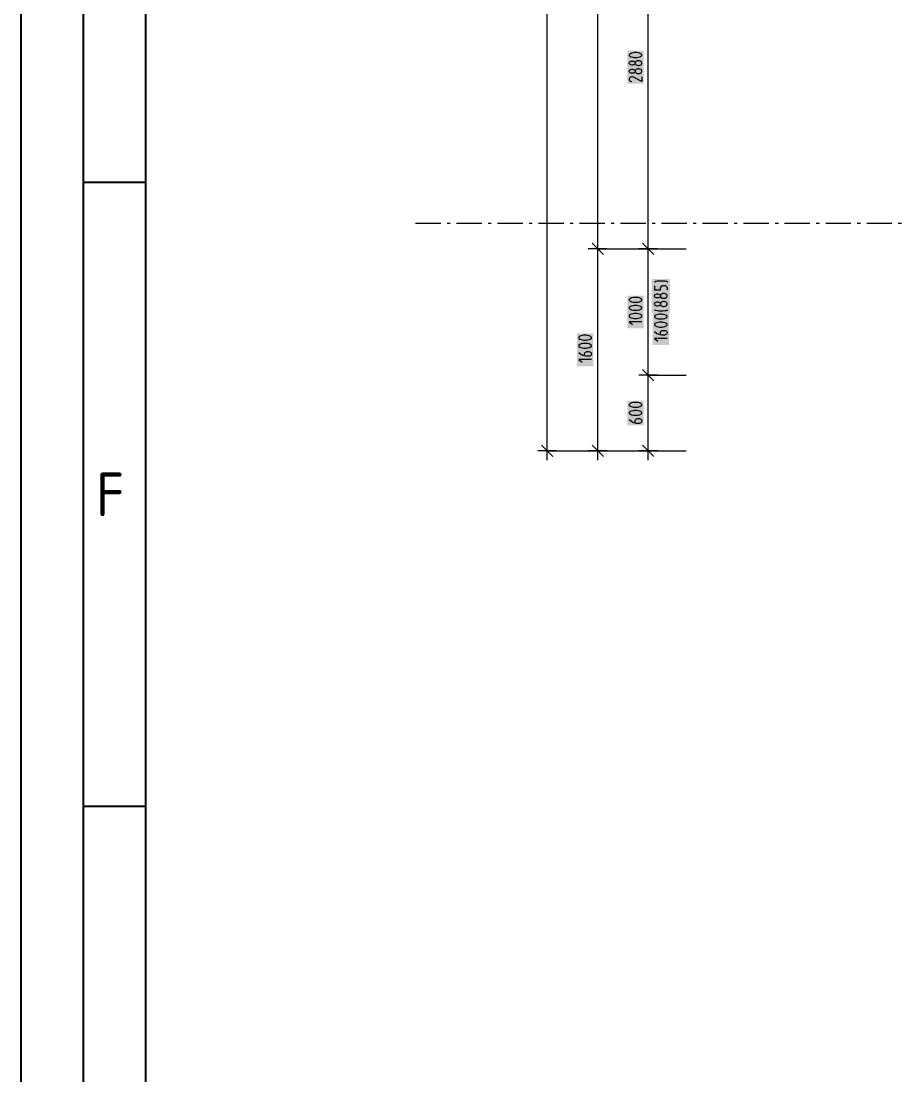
# Model space of a CAD drawing. Header units: millimetres. Extents: x 0 to 594, y 0 to 420.
# Drawn here: x 0 to 70.6, y 88.5 to 172.9 of the extents above; entities that cross this region are included whole.
import ezdxf

# ---------------------------------------------------------------- set-up
doc = ezdxf.new("R2010")
doc.units = ezdxf.units.MM
doc.header["$LTSCALE"] = 8
for name, color, linetype in [('035', 5, 'Continuous'), ('07', 7, 'Continuous'), ('PDF_Koty delkove', 7, 'Continuous'), ('PDF_Osy hlavni', 7, 'Continuous')]:
    doc.layers.add(name, color=color, linetype=linetype)
doc.styles.add('ISO Proportional', font='isocp.shx')

# ---------------------------------------------------------------- blocks, each defined once
blk = doc.blocks.new('IEC_border_a2')
at = {"layer": '035'}
for p, q in [((10, 10), (10, 410)), ((10, 160), (5.017, 160)), ((10, 110), (5.017, 110))]:
    blk.add_line(p, q, dxfattribs=at)
blk.add_lwpolyline([(0, 420), (594, 420), (594, 0), (0, 0)], close=True, dxfattribs=at)
at = {"layer": '07'}
blk.add_lwpolyline([(5, 415), (589, 415), (589, 5), (5, 5)], close=True, dxfattribs=at)
at = {"layer": '035', "style": 'ISO Proportional'}
blk.add_text('F', height=3.5, dxfattribs=at).set_placement((6.017, 133.254))

msp = doc.modelspace()

# ---------------------------------------------------------------- linework, layer by layer
at = {"layer": 'PDF_Koty delkove', "lineweight": 18}
for points in [[(42.138, 138.502), (42.138, 364.049)], [(46.182, 138.502), (46.182, 154.678), (46.182, 291.816), (46.182, 347.874), (46.182, 364.049)], [(50.226, 138.502), (50.226, 141.639), (50.226, 142.152), (50.226, 144.568), (50.226, 151.375), (50.226, 151.574), (50.226, 154.678), (50.226, 159.388), (50.226, 159.449), (50.226, 166.872), (50.226, 167.183), (50.226, 175.772), (50.226, 176.38), (50.226, 179.836), (50.226, 180.579), (50.226, 183.797), (50.226, 186.42), (50.226, 187.382), (50.226, 201.994), (50.226, 223.727), (50.226, 233.837), (50.226, 254.054), (50.226, 272.252), (50.226, 291.816)], [(49.315, 170.399), (49.113, 170.399), (49.013, 170.385), (48.895, 170.358), (48.794, 170.318), (48.726, 170.264), (48.71, 170.237), (48.71, 170.183), (48.726, 170.156), (48.794, 170.102), (48.895, 170.062), (49.013, 170.034), (49.113, 170.02), (49.315, 170.02), (49.416, 170.034), (49.535, 170.062), (49.636, 170.102), (49.704, 170.156), (49.721, 170.183), (49.721, 170.237), (49.704, 170.264), (49.636, 170.318), (49.535, 170.358), (49.416, 170.385)], [(49.181, 169.508), (49.164, 169.481), (49.113, 169.44), (49.046, 169.414), (48.979, 169.4), (48.911, 169.4), (48.844, 169.414), (48.776, 169.44), (48.726, 169.495), (48.71, 169.535), (48.71, 169.589), (48.726, 169.629), (48.776, 169.684), (48.844, 169.71), (48.911, 169.724), (48.979, 169.724), (49.046, 169.71), (49.113, 169.684), (49.164, 169.643), (49.181, 169.616)], [(49.484, 169.751), (49.416, 169.751), (49.332, 169.737), (49.249, 169.697), (49.198, 169.643), (49.181, 169.616), (49.181, 169.508), (49.198, 169.481), (49.249, 169.427), (49.332, 169.386), (49.416, 169.372), (49.484, 169.372), (49.568, 169.386)], [(49.416, 170.385), (49.315, 170.399)], [(49.568, 169.386), (49.653, 169.427), (49.704, 169.481), (49.721, 169.535), (49.721, 169.589), (49.704, 169.643), (49.653, 169.697), (49.568, 169.737), (49.484, 169.751)], [(49.181, 168.86), (49.164, 168.833), (49.113, 168.792), (49.046, 168.766), (48.979, 168.752), (48.911, 168.752), (48.844, 168.766), (48.776, 168.792), (48.726, 168.847), (48.71, 168.887), (48.71, 168.941), (48.726, 168.981), (48.776, 169.035), (48.844, 169.062), (48.911, 169.076), (48.979, 169.076), (49.046, 169.062), (49.113, 169.035), (49.164, 168.995), (49.181, 168.968)], [(49.416, 169.103), (49.332, 169.089), (49.249, 169.049), (49.198, 168.995), (49.181, 168.968), (49.181, 168.86), (49.198, 168.833), (49.249, 168.779), (49.332, 168.738), (49.416, 168.724), (49.484, 168.724), (49.568, 168.738), (49.653, 168.779), (49.704, 168.833), (49.721, 168.887), (49.721, 168.941), (49.704, 168.995), (49.653, 169.049), (49.568, 169.089), (49.484, 169.103)], [(49.484, 169.103), (49.416, 169.103)], [(49.721, 168.455), (49.721, 168.076), (49.046, 168.428), (48.979, 168.455), (48.878, 168.455), (48.811, 168.428), (48.76, 168.387), (48.726, 168.347), (48.71, 168.293), (48.71, 168.239), (48.726, 168.185), (48.76, 168.144), (48.811, 168.104), (48.911, 168.076)], [(46.941, 154.678), (46.182, 154.678), (45.424, 154.678)], [(46.637, 154.223), (45.727, 155.133)], [(46.182, 154.678), (50.77, 154.678)], [(50.984, 154.678), (50.226, 154.678), (49.468, 154.678)], [(50.681, 154.223), (49.771, 155.133)], [(50.226, 154.678), (50.437, 154.678), (50.447, 154.678), (53.259, 154.678)], [(50.732, 152.014), (50.765, 152.042), (50.833, 152.082), (50.933, 152.109), (51.068, 152.122), (51.405, 152.122), (51.574, 152.109), (51.675, 152.096), (51.743, 152.068), (51.809, 152.014)], [(50.732, 151.718), (50.732, 151.395), (51.203, 151.395), (51.203, 151.53), (51.237, 151.623), (51.288, 151.678), (51.372, 151.731), (51.438, 151.745), (51.506, 151.745), (51.574, 151.731), (51.641, 151.704), (51.691, 151.664), (51.725, 151.61), (51.743, 151.53), (51.743, 151.395)], [(49.315, 150.784), (49.113, 150.784), (49.013, 150.771), (48.895, 150.744), (48.794, 150.703), (48.726, 150.65), (48.71, 150.622), (48.71, 150.569), (48.726, 150.541), (48.794, 150.488), (48.895, 150.447), (49.013, 150.42), (49.113, 150.406), (49.315, 150.406), (49.416, 150.42), (49.535, 150.447), (49.636, 150.488), (49.704, 150.541), (49.721, 150.569), (49.721, 150.622), (49.704, 150.65)], [(49.704, 150.65), (49.636, 150.703), (49.535, 150.744), (49.416, 150.771), (49.315, 150.784)], [(50.866, 150.761), (50.798, 150.788), (50.748, 150.842), (50.732, 150.883), (50.732, 150.936), (50.748, 150.976), (50.798, 151.031), (50.866, 151.057), (50.933, 151.071), (51.001, 151.071), (51.068, 151.057), (51.135, 151.031), (51.186, 150.99), (51.203, 150.963)], [(51.203, 150.208), (51.186, 150.181), (51.135, 150.141), (51.068, 150.114), (51.001, 150.1), (50.933, 150.1), (50.866, 150.114), (50.798, 150.141), (50.748, 150.195), (50.732, 150.236), (50.732, 150.289), (50.748, 150.329), (50.798, 150.384), (50.866, 150.41), (50.933, 150.424), (51.001, 150.424), (51.068, 150.41), (51.135, 150.384), (51.186, 150.343), (51.203, 150.316)], [(51.203, 150.855), (51.186, 150.828), (51.135, 150.788), (51.068, 150.761), (51.001, 150.748), (50.933, 150.748), (50.866, 150.761)], [(51.506, 150.451), (51.438, 150.451), (51.354, 150.437), (51.271, 150.397), (51.22, 150.343), (51.203, 150.316), (51.203, 150.208), (51.22, 150.181), (51.271, 150.127), (51.354, 150.087), (51.438, 150.073), (51.506, 150.073), (51.59, 150.087), (51.675, 150.127), (51.725, 150.181), (51.743, 150.236)], [(51.743, 150.236), (51.743, 150.289), (51.725, 150.343), (51.675, 150.397), (51.59, 150.437), (51.506, 150.451)], [(49.315, 149.488), (49.113, 149.488), (49.013, 149.475), (48.895, 149.448), (48.794, 149.407), (48.726, 149.354), (48.71, 149.326), (48.71, 149.273), (48.726, 149.245), (48.794, 149.192), (48.895, 149.151), (49.013, 149.124), (49.113, 149.11), (49.315, 149.11), (49.416, 149.124), (49.535, 149.151), (49.636, 149.192), (49.704, 149.245), (49.721, 149.273)], [(49.721, 149.273), (49.721, 149.326), (49.704, 149.354), (49.636, 149.407), (49.535, 149.448), (49.416, 149.475), (49.315, 149.488)], [(51.809, 149.804), (51.743, 149.75), (51.675, 149.723), (51.574, 149.709), (51.405, 149.696), (51.068, 149.696), (50.933, 149.709), (50.833, 149.737), (50.765, 149.777), (50.732, 149.804)], [(49.721, 148.84), (48.71, 148.84), (48.979, 148.625)], [(51.337, 148.796), (51.135, 148.796), (51.035, 148.782), (50.917, 148.756), (50.816, 148.715), (50.748, 148.662), (50.732, 148.634), (50.732, 148.581), (50.748, 148.553), (50.816, 148.5), (50.917, 148.46), (51.035, 148.432), (51.135, 148.418), (51.337, 148.418), (51.438, 148.432), (51.557, 148.46), (51.658, 148.5), (51.725, 148.553), (51.743, 148.581), (51.743, 148.634), (51.725, 148.662), (51.658, 148.715), (51.557, 148.756)], [(51.557, 148.756), (51.438, 148.782), (51.337, 148.796)], [(51.203, 147.799), (51.203, 147.987), (51.22, 148.041), (51.253, 148.082), (51.288, 148.109), (51.337, 148.135), (51.405, 148.149), (51.539, 148.149), (51.607, 148.135), (51.658, 148.109), (51.691, 148.082), (51.725, 148.041), (51.743, 147.987), (51.743, 147.934), (51.725, 147.88), (51.691, 147.839), (51.658, 147.813), (51.607, 147.785), (51.539, 147.771), (51.304, 147.771), (51.068, 147.826), (50.899, 147.906), (50.732, 148.041)], [(44.75, 147.023), (44.682, 146.969), (44.666, 146.942), (44.666, 146.888), (44.682, 146.86), (44.75, 146.807), (44.851, 146.767), (44.969, 146.739), (45.069, 146.725), (45.271, 146.725), (45.373, 146.739), (45.491, 146.767), (45.592, 146.807), (45.66, 146.86), (45.677, 146.888), (45.677, 146.942), (45.66, 146.969), (45.592, 147.023), (45.491, 147.063), (45.373, 147.09), (45.271, 147.104)], [(45.271, 147.104), (45.069, 147.104), (44.969, 147.09), (44.851, 147.063), (44.75, 147.023)], [(51.743, 147.502), (50.732, 147.502), (51.001, 147.287)], [(45.137, 146.105), (45.137, 146.293), (45.154, 146.348), (45.188, 146.388), (45.222, 146.415), (45.271, 146.442), (45.339, 146.455), (45.474, 146.455), (45.541, 146.442), (45.592, 146.415), (45.625, 146.388), (45.66, 146.348), (45.677, 146.293), (45.677, 146.24), (45.66, 146.186), (45.625, 146.145), (45.592, 146.118), (45.541, 146.091), (45.474, 146.077), (45.238, 146.077), (45.003, 146.131), (44.834, 146.212), (44.666, 146.348)], [(45.677, 145.807), (44.666, 145.807), (44.935, 145.592)], [(50.984, 144.568), (50.226, 144.568), (49.468, 144.568)], [(50.681, 144.113), (49.771, 145.023)], [(50.226, 144.568), (50.806, 144.568), (51.138, 144.568), (53.259, 144.568)], [(49.315, 141.725), (49.113, 141.725), (49.013, 141.711), (48.895, 141.684), (48.794, 141.644), (48.726, 141.59), (48.71, 141.563), (48.71, 141.509), (48.726, 141.482), (48.794, 141.428), (48.895, 141.388), (49.013, 141.36), (49.113, 141.346), (49.315, 141.346), (49.416, 141.36), (49.535, 141.388), (49.636, 141.428), (49.704, 141.482), (49.721, 141.509)], [(49.181, 140.726), (49.181, 140.915), (49.198, 140.969), (49.231, 141.009), (49.266, 141.036), (49.315, 141.063), (49.383, 141.077), (49.518, 141.077), (49.585, 141.063), (49.636, 141.036), (49.669, 141.009), (49.704, 140.969), (49.721, 140.915), (49.721, 140.861), (49.704, 140.807), (49.669, 140.766), (49.636, 140.74), (49.585, 140.712), (49.518, 140.698), (49.282, 140.698), (49.046, 140.753), (48.878, 140.834), (48.71, 140.969)], [(49.721, 141.509), (49.721, 141.563), (49.704, 141.59), (49.636, 141.644), (49.535, 141.684), (49.416, 141.711), (49.315, 141.725)], [(42.897, 138.502), (42.138, 138.502), (41.38, 138.502)], [(42.593, 138.048), (41.684, 138.957)], [(42.138, 137.744), (42.138, 138.502), (48.368, 138.502)], [(46.941, 138.502), (46.182, 138.502), (45.424, 138.502)], [(46.637, 138.048), (45.727, 138.957)], [(46.182, 137.744), (46.182, 138.502), (50.77, 138.502)], [(50.984, 138.502), (50.226, 138.502), (49.468, 138.502)], [(50.681, 138.048), (49.771, 138.957)], [(50.226, 137.744), (50.226, 138.502), (53.259, 138.502)]]:
    msp.add_lwpolyline(points, dxfattribs=at)
for points in [[(51.506, 151.098), (51.438, 151.098), (51.354, 151.084), (51.271, 151.044), (51.22, 150.99), (51.203, 150.963), (51.203, 150.855), (51.22, 150.828), (51.271, 150.774), (51.354, 150.734), (51.438, 150.72), (51.506, 150.72), (51.59, 150.734), (51.675, 150.774), (51.725, 150.828), (51.743, 150.883), (51.743, 150.936), (51.725, 150.99), (51.675, 151.044), (51.59, 151.084)], [(49.315, 150.136), (49.113, 150.136), (49.013, 150.123), (48.895, 150.096), (48.794, 150.055), (48.726, 150.002), (48.71, 149.974), (48.71, 149.921), (48.726, 149.893), (48.794, 149.84), (48.895, 149.799), (49.013, 149.772), (49.113, 149.758), (49.315, 149.758), (49.416, 149.772), (49.535, 149.799), (49.636, 149.84), (49.704, 149.893), (49.721, 149.921), (49.721, 149.974), (49.704, 150.002), (49.636, 150.055), (49.535, 150.096), (49.416, 150.123)], [(51.337, 149.443), (51.135, 149.443), (51.035, 149.429), (50.917, 149.403), (50.816, 149.362), (50.748, 149.309), (50.732, 149.281), (50.732, 149.228), (50.748, 149.2), (50.816, 149.147), (50.917, 149.107), (51.035, 149.079), (51.135, 149.065), (51.337, 149.065), (51.438, 149.079), (51.557, 149.107), (51.658, 149.147), (51.725, 149.2), (51.743, 149.228), (51.743, 149.281), (51.725, 149.309), (51.658, 149.362), (51.557, 149.403), (51.438, 149.429)], [(45.271, 147.752), (45.069, 147.752), (44.969, 147.738), (44.851, 147.711), (44.75, 147.671), (44.682, 147.617), (44.666, 147.59), (44.666, 147.536), (44.682, 147.509), (44.75, 147.455), (44.851, 147.415), (44.969, 147.387), (45.069, 147.373), (45.271, 147.373), (45.373, 147.387), (45.491, 147.415), (45.592, 147.455), (45.66, 147.509), (45.677, 147.536), (45.677, 147.59), (45.66, 147.617), (45.592, 147.671), (45.491, 147.711), (45.373, 147.738)], [(49.315, 142.373), (49.113, 142.373), (49.013, 142.359), (48.895, 142.332), (48.794, 142.292), (48.726, 142.238), (48.71, 142.211), (48.71, 142.157), (48.726, 142.13), (48.794, 142.076), (48.895, 142.036), (49.013, 142.008), (49.113, 141.994), (49.315, 141.994), (49.416, 142.008), (49.535, 142.036), (49.636, 142.076), (49.704, 142.13), (49.721, 142.157), (49.721, 142.211), (49.704, 142.238), (49.636, 142.292), (49.535, 142.332), (49.416, 142.359)]]:
    msp.add_lwpolyline(points, close=True, dxfattribs=at)
at = {"layer": 'PDF_Koty delkove', "color": 7, "lineweight": 18, "true_color": 0xffffff, "transparency": 33554559}
for points in [[(49.872, 167.925), (49.872, 170.55), (48.558, 167.925), (48.558, 170.55)], [(51.962, 149.544), (51.962, 152.274), (50.513, 149.544), (50.513, 152.274)], [(49.872, 148.31), (49.872, 150.936), (48.558, 148.31), (48.558, 150.936)], [(51.894, 146.973), (51.894, 149.594), (50.58, 146.973), (50.58, 149.594)], [(45.828, 145.277), (45.828, 147.903), (44.514, 145.277), (44.514, 147.903)], [(49.872, 140.547), (49.872, 142.524), (48.558, 140.547), (48.558, 142.524)]]:
    msp.add_solid(points, dxfattribs=at)
at = {"layer": 'PDF_Osy hlavni', "lineweight": 18}
for points in [[(33.607, 156.7), (31.585, 156.7)], [(34.365, 156.7), (34.113, 156.7)], [(36.893, 156.7), (34.871, 156.7)], [(37.651, 156.7), (37.398, 156.7)], [(40.178, 156.7), (38.157, 156.7)], [(40.937, 156.7), (40.684, 156.7)], [(43.464, 156.7), (41.442, 156.7)], [(44.222, 156.7), (43.97, 156.7)], [(46.75, 156.7), (44.728, 156.7)], [(47.508, 156.7), (47.255, 156.7)], [(50.035, 156.7), (48.013, 156.7)], [(50.794, 156.7), (50.541, 156.7)], [(53.321, 156.7), (51.299, 156.7)], [(54.079, 156.7), (53.827, 156.7)], [(56.607, 156.7), (54.585, 156.7)], [(57.365, 156.7), (57.112, 156.7)], [(59.892, 156.7), (57.87, 156.7)], [(60.651, 156.7), (60.398, 156.7)], [(63.178, 156.7), (61.156, 156.7)], [(63.936, 156.7), (63.683, 156.7)], [(66.464, 156.7), (64.442, 156.7)], [(67.222, 156.7), (66.969, 156.7)], [(69.749, 156.7), (67.727, 156.7)], [(70.508, 156.7), (70.255, 156.7)]]:
    msp.add_lwpolyline(points, dxfattribs=at)

# ---------------------------------------------------------------- block references
msp.add_blockref('IEC_border_a2', (0, 0))

doc.saveas('drawing.dxf')
